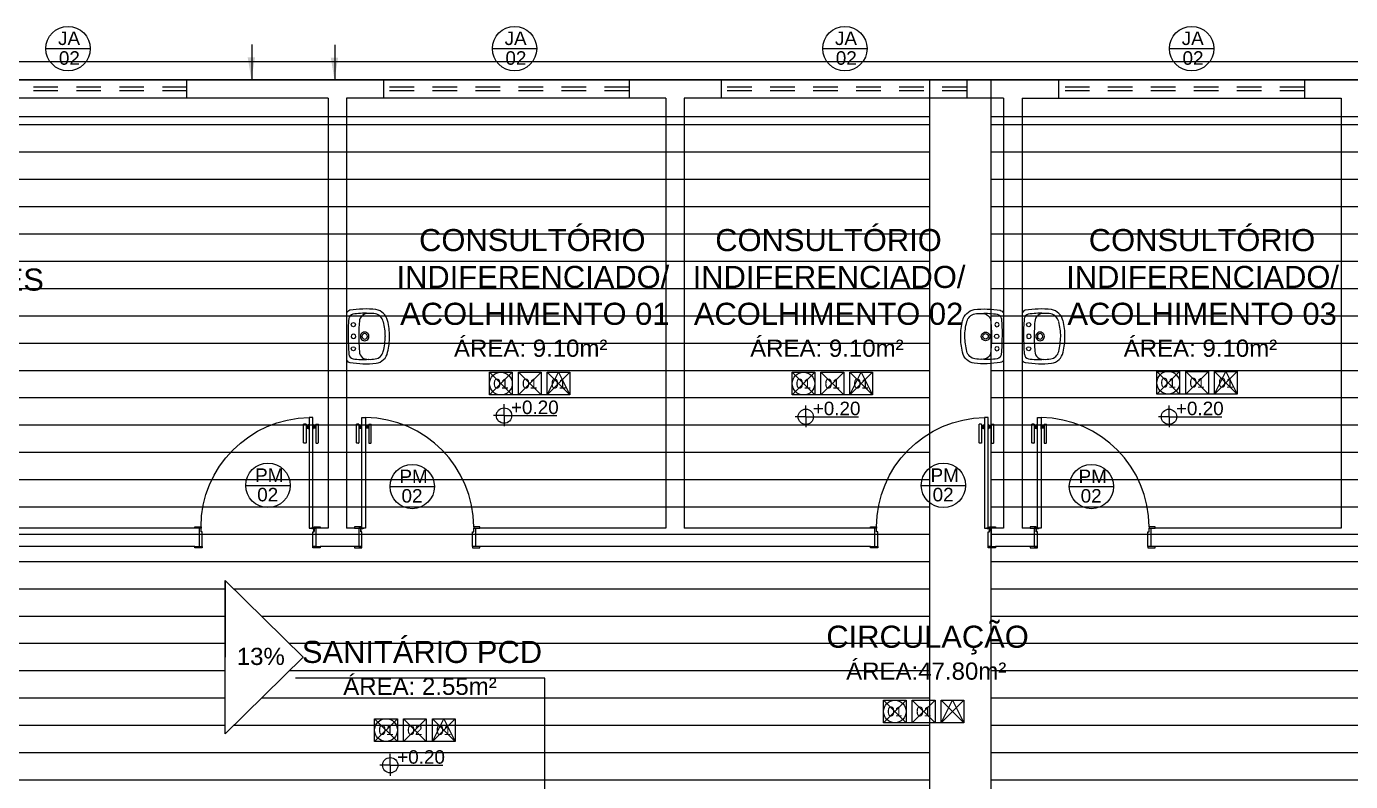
# Model space of a CAD drawing. Header units: millimetres. Extents: x 2125 to 3408, y 1171 to 1686.
# Drawn here: x 3375.31 to 3386.1, y 1529.32 to 1535.47 of the extents above; entities that cross this region are included whole.
import ezdxf
from ezdxf.enums import TextEntityAlignment as Align

# ---------------------------------------------------------------- set-up
doc = ezdxf.new("R2010")
doc.units = ezdxf.units.MM
doc.linetypes.add('CONTORNO_QUADRO_T', pattern=[0.35, 0.2, -0.15])
for name, color, linetype in [('at_Entity', 7, 'Continuous'), ('CALHA', 2, 'Continuous'), ('cobertura', 1, 'Continuous'), ('cotas', 7, 'Continuous'), ('ESQUADRIA', 3, 'Continuous'), ('ESQUADRIAS', 7, 'Continuous'), ('JANELA2', 1, 'Continuous'), ('LAYOUT', 7, 'Continuous'), ('Layout_Equipamentos', 7, 'Continuous'), ('PAREDE', 4, 'Continuous'), ('PAREDES', 4, 'Continuous'), ('RUFO', 3, 'Continuous'), ('TEXTO01', 7, 'Continuous'), ('TEXTO02', 3, 'Continuous'), ('TEXTO03', 2, 'Continuous'), ('TEXTO_ESP_FORRO', 62, 'Continuous'), ('TEXTO_ESP_PAREDES', 10, 'Continuous'), ('TEXTO_ESP_PISO', 150, 'Continuous')]:
    doc.layers.add(name, color=color, linetype=linetype)
doc.styles.add('ARIAL', font='sanss___.ttf')
doc.styles.add('TEXTO1', font='swissko.ttf', dxfattribs={"width": 0.6, "height": 0.1})
pattern_1 = [(0, (1004.02428, 690.56013), (7e-17, 0.22225), [])]

# ---------------------------------------------------------------- blocks, each defined once
blk = doc.blocks.new('P90_02')
at = {"layer": 'ESQUADRIAS', "color": 2}
for p, q in [((0.025, 0.075), (0.025, 0.975)), ((0.025, 0.975), (0.055, 0.975)), ((0.055, 0.975), (0.055, 0.075)), ((0.055, 0.075), (0.025, 0.075))]:
    blk.add_line(p, q, dxfattribs=at)
at = {"layer": 'ESQUADRIAS', "color": 3, "linetype": 'Continuous'}
for p, q in [((-0.02, 0.77), (-0.02, 0.921)), ((0, 0.921), (0, 0.77)), ((0.023, 0.88), (0.023, 0.92)), ((0.057, 0.88), (0.057, 0.92)), ((0.08, 0.921), (0.08, 0.77)), ((0.1, 0.77), (0.1, 0.921)), ((-0.003, 0.767), (-0.017, 0.767)), ((0.083, 0.767), (0.097, 0.767))]:
    blk.add_line(p, q, dxfattribs=at)
at = {"layer": 'ESQUADRIAS', "color": 3}
for p, q in [((0, 0.921), (-0.02, 0.921)), ((0, 0.91), (0.023, 0.91)), ((0, 0.9), (0.023, 0.9)), ((0, 0.89), (0.023, 0.89)), ((0.023, 0.92), (0.025, 0.92)), ((0.023, 0.88), (0.025, 0.88)), ((0.057, 0.92), (0.055, 0.92)), ((0.057, 0.88), (0.055, 0.88)), ((0.08, 0.91), (0.057, 0.91)), ((0.08, 0.9), (0.057, 0.9)), ((0.08, 0.89), (0.057, 0.89)), ((0.08, 0.921), (0.1, 0.921))]:
    blk.add_line(p, q, dxfattribs=at)
at = {"layer": 'ESQUADRIAS'}
for p, q in [((0.016, 0.059), (0.016, 0.062)), ((0.032, 0.074), (0.029, 0.074))]:
    blk.add_line(p, q, dxfattribs=at)
at = {"layer": 'ESQUADRIAS', "color": 3}
for points in [[(0.015, 0.085), (-0.035, 0.085), (-0.035, 0.075), (0.015, 0.075)], [(0.985, 0.085), (0.935, 0.085), (0.935, 0.075), (0.985, 0.075)], [(0.025, -0.075), (0, -0.075), (-0.035, -0.075), (-0.035, -0.085), (0.025, -0.085)], [(0.985, -0.075), (0.925, -0.075), (0.925, -0.085), (0.985, -0.085)]]:
    blk.add_lwpolyline(points, close=True, dxfattribs=at)
at = {"layer": 'ESQUADRIAS', "color": 2}
for points in [[(0.025, 0.045), (0.015, 0.045), (0.015, 0.075), (0, 0.075), (0, -0.075), (0.025, -0.075)], [(0.925, 0.045), (0.935, 0.045), (0.935, 0.075), (0.95, 0.075), (0.95, -0.075), (0.925, -0.075)]]:
    blk.add_lwpolyline(points, close=True, dxfattribs=at)
at = {"layer": 'ESQUADRIAS', "color": 1}
for points in [[(0.016, 0.071, -0.236068), (0.015, 0.073), (0.015, 0.07), (0.015, 0.05), (0.016, 0.05)], [(0.02, 0.074, 0.236068), (0.017, 0.075), (0.02, 0.075), (0.04, 0.075), (0.04, 0.074)]]:
    blk.add_lwpolyline(points, format="xyb", close=True, dxfattribs=at)
at = {"layer": 'ESQUADRIAS'}
for points in [[(0.017, 0.063), (0.016, 0.062), (0.016, 0.062)], [(0.017, 0.058), (0.016, 0.059), (0.016, 0.059)], [(0.017, 0.06), (0.017, 0.06), (0.017, 0.058), (0.017, 0.058), (0.017, 0.063), (0.017, 0.063), (0.017, 0.06), (0.017, 0.06)], [(0.028, 0.073), (0.029, 0.074), (0.029, 0.074)], [(0.03, 0.073), (0.03, 0.073), (0.033, 0.073), (0.033, 0.073), (0.028, 0.073), (0.028, 0.073), (0.03, 0.073), (0.03, 0.073)], [(0.033, 0.073), (0.032, 0.074), (0.032, 0.074)]]:
    blk.add_lwpolyline(points, dxfattribs=at)
at = {"layer": 'ESQUADRIAS', "color": 1}
blk.add_circle((0.017, 0.073), 0.0025, dxfattribs=at)
at = {"layer": 'ESQUADRIAS'}
blk.add_arc((0.043, 0.083), 0.892, 0.1295, 89.2231, dxfattribs=at)
at = {"layer": 'ESQUADRIAS', "color": 3, "linetype": 'Continuous'}
for centre, start, end in [((-0.017, 0.77), 180, 260.5377), ((-0.003, 0.77), 260.5377, 360), ((0.083, 0.77), 180, 279.4623), ((0.097, 0.77), 279.4623, 0)]:
    blk.add_arc(centre, 0.003, start, end, dxfattribs=at)
blk = doc.blocks.new('new block12')
at = {"layer": 'at_Entity', "color": 0}
for p, q in [((-0.19, 0), (0, 0)), ((-0.114, 0.055), (-0.108, 0.066)), ((-0.108, 0.042), (-0.114, 0.055)), ((-0.108, 0.066), (-0.097, 0.072)), ((-0.097, 0.036), (-0.108, 0.042)), ((-0.097, 0.072), (-0.085, 0.066)), ((-0.085, 0.042), (-0.097, 0.036)), ((-0.085, 0.066), (-0.08, 0.055)), ((-0.08, 0.055), (-0.085, 0.042)), ((-0.063, 0), (0.125, 0)), ((0, 0), (0.193, 0)), ((0.083, 0.055), (0.087, 0.066)), ((0.087, 0.042), (0.083, 0.055)), ((0.087, 0.066), (0.099, 0.072)), ((0.099, 0.036), (0.087, 0.042)), ((0.099, 0.072), (0.11, 0.066)), ((0.11, 0.042), (0.099, 0.036)), ((0.11, 0.066), (0.116, 0.055)), ((0.116, 0.055), (0.11, 0.042))]:
    blk.add_line(p, q, dxfattribs=at)
for centre, radius, start, end in [((-0.104, 0.219), 0.117, 102.514, 169.9443), ((-0.012, -0.125), 0.474, 88.698, 104.4219), ((0.01, -0.125), 0.474, 75.6368, 91.3415), ((0.108, 0.225), 0.111, 7.7196, 79.5925), ((0.53, 0.153), 0.754, 173.4134, 189.6929), ((0.123, 0.188), 0.311, 171.3221, 181.8265), ((-0.102, 0.216), 0.0847, 102.9461, 167.2809), ((0.014, -0.261), 0.577, 91.3524, 103.5038), ((-0.013, -0.257), 0.572, 76.4579, 88.6966), ((0.105, 0.222), 0.0784, 8.4194, 78.3837), ((-0.133, 0.188), 0.319, 357.9946, 8.1696), ((-0.531, 0.154), 0.753, 350.2791, 6.5765), ((0.425, 0.149), 0.614, 177.3231, 189.2415), ((-0.117, 0.174), 0.0716, 176.6025, 219.5997), ((-0.121, 0.171), 0.0667, 220.3438, 269.4487), ((-0.001, 0.147), 0.0349, 150.0032, 209.9968), ((-0.001, 0.147), 0.0349, 90, 149.9929), ((-0.001, 0.147), 0.0349, 209.9968, 269.9993), ((-0.001, 0.147), 0.0222, 90, 180), ((-0.001, 0.147), 0.0222, 180, 270), ((-0.001, 0.147), 0.0349, 29.9968, 89.9993), ((-0.001, 0.147), 0.0222, 360, 90), ((-0.001, 0.147), 0.0222, 270.0097, 360), ((-0.001, 0.147), 0.0349, 270, 329.9929), ((-0.001, 0.147), 0.0349, 330.0032, 29.9968), ((0.123, 0.168), 0.0631, 266.7732, 320.7547), ((0.108, 0.173), 0.0781, 324.6525, 2.8394), ((-0.262, 0.132), 0.45, 349.782, 5.7972), ((-0.165, 0.045), 0.0522, 200.5417, 238.93), ((-0.143, 0.057), 0.0385, 188.7558, 265.6127), ((-0.007, 1.728), 1.716, 265.3753, 270.2103), ((0.002, 1.574), 1.475, 265.1896, 269.9391), ((-0.001, 0.056), 0.018, 150.0128, 209.9872), ((-0.001, 0.056), 0.018, 90, 150.0398), ((-0.001, 0.056), 0.018, 210.0191, 270.0367), ((-0.001, 1.452), 1.353, 270.0208, 275.0951), ((-0.001, 0.056), 0.018, 30.0191, 90.0367), ((-0.001, 0.056), 0.018, 270, 330.0398), ((-0.001, 1.892), 1.879, 270, 274.4144), ((-0.001, 0.056), 0.018, 330.0128, 29.9872), ((0.141, 0.059), 0.0402, 273.114, 350.3928), ((0.174, 0.034), 0.0386, 297.8673, 348.5693)]:
    blk.add_arc(centre, radius, start, end, dxfattribs=at)
blk = doc.blocks.new('Esp_Pis_Par_For_Esc100')
at = {"layer": 'DEFPOINTS'}
for p, q in [((0, 0.37), (0.37, 0)), ((0.37, 0.37), (0, 0)), ((0.47, 0.37), (0.84, 0)), ((0.84, 0.37), (0.47, 0)), ((0.94, 0.37), (1.31, 0)), ((1.31, 0.37), (0.94, 0)), ((0.47, 0), (0.37, 0)), ((0.94, 0), (0.84, 0))]:
    blk.add_line(p, q, dxfattribs=at)
for points in [[(0.37, 0.37), (0.37, 0), (0, 0), (0, 0.37)], [(1.31, 0.37), (1.31, 0), (0.94, 0), (0.94, 0.37)]]:
    blk.add_lwpolyline(points, close=True, dxfattribs=at)
at = {"layer": 'TEXTO_ESP_FORRO'}
blk.add_lwpolyline([(0.94, 0), (1.125, 0.37), (1.31, 0)], close=True, dxfattribs=at)
at = {"layer": 'TEXTO_ESP_PAREDES'}
blk.add_lwpolyline([(0.84, 0.37), (0.84, 0), (0.47, 0), (0.47, 0.37)], close=True, dxfattribs=at)
at = {"layer": 'TEXTO_ESP_PISO'}
blk.add_circle((0.185, 0.185), 0.185, dxfattribs=at)
at = {"layer": 'TEXTO_ESP_FORRO', "color": 3, "linetype": 'ByBlock', "style": 'ARIAL', "text_generation_flag": 6}
blk.add_attdef('FOR', text='', height=0.16, rotation=180, dxfattribs=at).set_placement((1.125, 0.185), align=Align.MIDDLE_CENTER)
at = {"layer": 'TEXTO_ESP_PAREDES', "color": 3, "linetype": 'ByBlock', "ltscale": 0.0001, "style": 'ARIAL', "text_generation_flag": 6}
blk.add_attdef('PAR', text='', height=0.16, rotation=180, dxfattribs=at).set_placement((0.655, 0.185), align=Align.MIDDLE_CENTER)
at = {"layer": 'TEXTO_ESP_PISO', "color": 3, "linetype": 'ByBlock', "style": 'ARIAL', "text_generation_flag": 6}
blk.add_attdef('PIS', text='', height=0.16, rotation=180, dxfattribs=at).set_placement((0.185, 0.185), align=Align.MIDDLE_CENTER)
blk = doc.blocks.new('new block4')
at = {"layer": 'TEXTO01'}
h = blk.add_hatch(dxfattribs=at)
h.set_pattern_fill('ANGLE', color=256)
h.set_pattern_definition([(0, (-2260.456, -913.906), (0, 6.985), [5.08, -1.905]), (90, (-2260.456, -913.906), (-6.985, 4e-16), [5.08, -1.905])])
h.paths.add_polyline_path([(0, 0), (0, -0.062, 0.414214), (0.062, 0)])
h.paths.add_polyline_path([(0, 0), (0, 0.062, 0.414214), (-0.062, 0)])
for q in [(-0.086, 0), (0, 0.093), (0.429, 0), (0, -0.085)]:
    blk.add_line((0, 0), q, dxfattribs=at)
blk.add_circle((0, 0), 0.0624, dxfattribs=at)

msp = doc.modelspace()

# ---------------------------------------------------------------- hatches: boundary and pattern name
at = {"layer": 'cobertura'}
h = msp.add_hatch(dxfattribs=at)
h.set_pattern_fill('ANSI31', color=256, scale=0.07, angle=315)
h.set_pattern_definition(pattern_1)
h.paths.add_polyline_path([(3372.5464, 1526.031), (3382.6714, 1526.031), (3382.6714, 1534.731), (3372.5464, 1534.731)])
h.paths.add_polyline_path([(3376.9328, 1530.9554), (3377.569, 1530.3305), (3376.9328, 1529.7055)], flags=16)
h.paths.add_polyline_path([(3376.9772, 1530.1942), (3377.4215, 1530.1942), (3377.4215, 1530.478), (3376.9772, 1530.478)], flags=8)
h = msp.add_hatch(dxfattribs=at)
h.set_pattern_fill('ANSI31', color=256, scale=0.07, angle=315)
h.set_pattern_definition(pattern_1)
h.paths.add_polyline_path([(3391.8464, 1534.731), (3383.1714, 1534.731), (3383.1714, 1520.231), (3391.4714, 1520.231), (3391.4714, 1527.881), (3391.8464, 1527.881)])
h.paths.add_polyline_path([(3387.5195, 1528.133), (3387.5195, 1526.8831), (3386.8834, 1527.5081)], flags=16)
h.paths.add_polyline_path([(3386.8964, 1527.3675), (3387.6076, 1527.3675), (3387.6076, 1527.6512), (3386.8964, 1527.6512)], flags=24)

# ---------------------------------------------------------------- linework, layer by layer
for p, q in [((3377.1491, 1535.3174), (3377.1491, 1535.0355)), ((3377.8259, 1535.3151), (3377.8259, 1535.0332)), ((3376.9328, 1529.7055), (3376.9328, 1530.9554)), ((3376.9328, 1530.9554), (3376.9328, 1530.3305)), ((3377.569, 1530.3305), (3376.9328, 1530.9554)), ((3377.569, 1530.3305), (3376.9328, 1529.7055))]:
    msp.add_line(p, q)
at = {"layer": 'CALHA'}
for p, q in [((3382.6714, 1526.031), (3382.6714, 1534.731)), ((3383.1714, 1520.231), (3383.1714, 1534.731))]:
    msp.add_line(p, q, dxfattribs=at)
at = {"layer": 'ESQUADRIA', "linetype": 'CONTORNO_QUADRO_T'}
for p, q in [((3376.6214, 1534.971), (3374.6214, 1534.971)), ((3376.6214, 1534.941), (3374.6214, 1534.941)), ((3380.2214, 1534.971), (3378.2214, 1534.971)), ((3380.2214, 1534.941), (3378.2214, 1534.941)), ((3382.9714, 1534.971), (3380.9714, 1534.971)), ((3382.9714, 1534.941), (3380.9714, 1534.941)), ((3385.7214, 1534.971), (3383.7214, 1534.971)), ((3385.7214, 1534.941), (3383.7214, 1534.941))]:
    msp.add_line(p, q, dxfattribs=at)
at = {"layer": 'JANELA2'}
for p, q in [((3376.6214, 1534.881), (3376.6214, 1535.031)), ((3383.7214, 1534.881), (3383.7214, 1535.031))]:
    msp.add_line(p, q, dxfattribs=at)
at = {"layer": 'JANELA2', "linetype": 'Continuous'}
for p, q in [((3378.2214, 1535.031), (3378.2214, 1534.881)), ((3380.2214, 1535.031), (3380.2214, 1534.881)), ((3380.9714, 1535.031), (3380.9714, 1534.881)), ((3382.9714, 1535.031), (3382.9714, 1534.881)), ((3385.7214, 1535.031), (3385.7214, 1534.881))]:
    msp.add_line(p, q, dxfattribs=at)
at = {"layer": 'LAYOUT'}
for points in [[(3377.1759, 1535.2132), (3377.1459, 1535.0332), (3377.1159, 1535.2132)], [(3377.8527, 1535.211), (3377.8227, 1535.031), (3377.7927, 1535.211)]]:
    msp.add_solid(points, dxfattribs=at)
at = {"layer": 'PAREDE', "linetype": 'Continuous'}
for p, q in [((3400.2214, 1535.031), (3370.1714, 1535.031)), ((3377.7714, 1534.881), (3370.3214, 1534.881)), ((3377.7714, 1534.881), (3377.7714, 1531.381)), ((3377.7714, 1534.881), (3377.7714, 1531.381)), ((3380.5214, 1534.881), (3377.9214, 1534.881)), ((3377.9214, 1534.881), (3377.9214, 1531.381)), ((3380.5214, 1534.881), (3380.5214, 1531.381)), ((3383.2714, 1534.881), (3380.6714, 1534.881)), ((3380.6714, 1534.881), (3380.6714, 1531.381)), ((3383.2714, 1534.881), (3383.2714, 1531.381)), ((3383.4214, 1534.881), (3383.4214, 1531.381)), ((3383.4214, 1534.881), (3386.0214, 1534.881)), ((3386.0214, 1534.881), (3386.0214, 1531.381)), ((3376.6864, 1531.381), (3370.3214, 1531.381)), ((3377.7714, 1531.381), (3377.7064, 1531.381)), ((3377.9864, 1531.381), (3377.9214, 1531.381)), ((3380.5214, 1531.381), (3379.0064, 1531.381)), ((3382.1864, 1531.381), (3380.6714, 1531.381)), ((3383.2714, 1531.381), (3383.2064, 1531.381)), ((3383.4864, 1531.381), (3383.4214, 1531.381)), ((3386.0214, 1531.381), (3384.5064, 1531.381)), ((3376.6864, 1531.231), (3370.3214, 1531.231)), ((3377.9864, 1531.231), (3377.7064, 1531.231)), ((3378.0464, 1531.231), (3378.0214, 1531.231)), ((3382.1864, 1531.231), (3379.0064, 1531.231)), ((3383.4864, 1531.231), (3383.2064, 1531.231)), ((3387.6864, 1531.231), (3384.5064, 1531.231))]:
    msp.add_line(p, q, dxfattribs=at)
at = {"layer": 'PAREDES'}
msp.add_lwpolyline([(3372.6214, 1519.781), (3358.9214, 1519.781), (3358.9214, 1523.581), (3360.4714, 1523.581), (3360.4714, 1525.581), (3358.9214, 1525.581), (3358.9214, 1529.381), (3363.1714, 1529.381), (3363.3214, 1529.381), (3363.3214, 1535.181), (3403.7214, 1535.181), (3403.7214, 1525.981), (3400.8714, 1525.981), (3400.8714, 1527.431), (3391.9214, 1527.431), (3391.9214, 1519.781), (3382.7714, 1519.781), (3382.7714, 1525.581), (3372.6214, 1525.581), (3372.6214, 1519.781)], dxfattribs=at)
msp.add_lwpolyline([(3372.4714, 1519.931), (3359.0714, 1519.931), (3359.0714, 1523.431), (3360.6214, 1523.431), (3360.6214, 1525.731), (3359.0714, 1525.731), (3359.0714, 1529.231), (3363.1714, 1529.231), (3363.4714, 1529.231), (3363.4714, 1535.031), (3403.5714, 1535.031), (3403.5714, 1526.131), (3401.0214, 1526.131), (3401.0214, 1527.581), (3391.7714, 1527.581), (3391.7714, 1519.931), (3382.9214, 1519.931), (3382.9214, 1525.731), (3372.4714, 1525.731)], close=True, dxfattribs=at)
at = {"layer": 'RUFO'}
for p, q in [((3382.6714, 1534.731), (3382.6714, 1535.031)), ((3383.1714, 1534.731), (3383.1714, 1535.031)), ((3372.5464, 1534.731), (3382.6714, 1534.731)), ((3383.1714, 1534.731), (3391.8464, 1534.731))]:
    msp.add_line(p, q, dxfattribs=at)
at = {"layer": 'TEXTO01'}
for p, q in [((3375.4726, 1535.2846), (3375.8334, 1535.2846)), ((3379.1087, 1535.2846), (3379.4695, 1535.2846)), ((3381.799, 1535.2846), (3382.1597, 1535.2846)), ((3384.6224, 1535.2846), (3384.9832, 1535.2846)), ((3377.1009, 1531.7293), (3377.4616, 1531.7293)), ((3378.2759, 1531.7192), (3378.6367, 1531.7192)), ((3382.6009, 1531.7293), (3382.9616, 1531.7293)), ((3383.8063, 1531.7192), (3384.167, 1531.7192)), ((3379.5353, 1530.1584), (3377.5058, 1530.1584)), ((3379.5353, 1528.9107), (3379.5353, 1530.1584))]:
    msp.add_line(p, q, dxfattribs=at)
for centre in [(3375.653, 1535.2846), (3379.2891, 1535.2846), (3381.9793, 1535.2846), (3384.8028, 1535.2846), (3377.2812, 1531.7293), (3378.4563, 1531.7192), (3382.7812, 1531.7293), (3383.9866, 1531.7192)]:
    msp.add_circle(centre, 0.1804, dxfattribs=at)

# ---------------------------------------------------------------- block references
at = {"layer": 'ESQUADRIAS', "xscale": -1}
for p in [(3377.6714, 1531.306), (3383.1714, 1531.306)]:
    msp.add_blockref('P90_02', p, dxfattribs=at)
at = {"layer": 'ESQUADRIAS'}
for p in [(3378.0214, 1531.306), (3383.5214, 1531.306)]:
    msp.add_blockref('P90_02', p, dxfattribs=at)
at = {"layer": 'Layout_Equipamentos', "rotation": 270}
for p in [(3377.9214, 1532.941), (3383.4214, 1532.941)]:
    msp.add_blockref('new block12', p, dxfattribs=at)
at = {"layer": 'Layout_Equipamentos', "xscale": -1, "rotation": 90}
msp.add_blockref('new block12', (3383.2714, 1532.941), dxfattribs=at)
at = {"layer": 'TEXTO01'}
for p in [(3379.2036, 1532.2968), (3381.6609, 1532.2876), (3384.6183, 1532.2876), (3378.277, 1529.4502)]:
    msp.add_blockref('new block4', p, dxfattribs=at)
at = {"layer": 'TEXTO02', "xscale": 0.5, "yscale": 0.5, "zscale": 0.5}
for p, values in [((3379.0853, 1532.465), {'PIS': '01', 'PAR': '01', 'FOR': '01'}), ((3381.5493, 1532.465), {'PIS': '01', 'PAR': '01', 'FOR': '01'}), ((3384.5194, 1532.472), {'PIS': '01', 'PAR': '01', 'FOR': '01'}), ((3378.15, 1529.6443), {'PIS': '01', 'PAR': '02', 'FOR': '01'})]:
    msp.add_blockref('Esp_Pis_Par_For_Esc100', p, dxfattribs=at).add_auto_attribs(values)
at = {"layer": 'TEXTO02'}
ref = msp.add_blockref('Esp_Pis_Par_For_Esc100', (3382.2931, 1529.7955), dxfattribs=dict(at, xscale=0.5, yscale=0.5, zscale=0.5))
ref.add_attrib('PIS', '01', dxfattribs={"layer": 'TEXTO_ESP_PISO', "color": 3, "linetype": 'ByBlock', "height": 0.08, "rotation": 180, "style": 'ARIAL', "text_generation_flag": 6}).set_placement((3382.3856, 1529.888), align=Align.MIDDLE_CENTER)
ref.add_attrib('PAR', '01', dxfattribs={"layer": 'TEXTO_ESP_PAREDES', "color": 3, "linetype": 'ByBlock', "ltscale": 0.0001, "height": 0.08, "rotation": 180, "style": 'ARIAL', "text_generation_flag": 6}).set_placement((3382.6206, 1529.888), align=Align.MIDDLE_CENTER)

# ---------------------------------------------------------------- texts
at = {"layer": 'cotas', "ltscale": 0.0001, "char_height": 0.11, "width": 0.503613, "attachment_point": 1, "style": 'TEXTO1'}
for insert in [(3379.1916, 1532.4196), (3381.649, 1532.4104), (3384.6063, 1532.4104), (3378.2651, 1529.573)]:
    msp.add_mtext('\\pi0.06832;{\\fSansSerif|b0|i0|c2|p2;\\W1;+0.20}', dxfattribs=dict(at, insert=insert))
at = {"layer": 'TEXTO01', "ltscale": 0.0001, "attachment_point": 1, "style": 'TEXTO1'}
for s, insert, char_height, width in [('{\\fSansSerif|b0|i0|c2|p2;\\W1;JA}', (3375.5719, 1535.4241), 0.11, 0.330365), ('{\\fSansSerif|b0|i0|c2|p2;\\W1;JA}', (3379.208, 1535.4241), 0.11, 0.330365), ('{\\fSansSerif|b0|i0|c2|p2;\\W1;JA}', (3381.8982, 1535.4241), 0.11, 0.330365), ('{\\fSansSerif|b0|i0|c2|p2;\\W1;JA}', (3384.7217, 1535.4241), 0.11, 0.330365), ('{\\fSansSerif|b0|i0|c2|p2;\\W1;02}', (3375.5787, 1535.2635), 0.11, 0.330365), ('{\\fSansSerif|b0|i0|c2|p2;\\W1;02}', (3379.2147, 1535.2635), 0.11, 0.330365), ('{\\fSansSerif|b0|i0|c2|p2;\\W1;02}', (3381.905, 1535.2635), 0.11, 0.330365), ('{\\fSansSerif|b0|i0|c2|p2;\\W1;02}', (3384.7285, 1535.2635), 0.11, 0.330365), ('{\\fSansSerif|b0|i0|c2|p2;\\W1;PM}', (3377.1765, 1531.8672), 0.11, 0.330365), ('{\\fSansSerif|b0|i0|c2|p2;\\W1;PM}', (3378.3515, 1531.8571), 0.11, 0.330365), ('{\\fSansSerif|b0|i0|c2|p2;\\W1;PM}', (3382.6765, 1531.8672), 0.11, 0.330365), ('{\\fSansSerif|b0|i0|c2|p2;\\W1;PM}', (3383.8819, 1531.8571), 0.11, 0.330365), ('{\\fSansSerif|b0|i0|c2|p2;\\W1;02}', (3377.1936, 1531.7088), 0.11, 0.330365), ('{\\fSansSerif|b0|i0|c2|p2;\\W1;02}', (3378.3686, 1531.6987), 0.11, 0.330365), ('{\\fSansSerif|b0|i0|c2|p2;\\W1;02}', (3382.6936, 1531.7088), 0.11, 0.330365), ('{\\fSansSerif|b0|i0|c2|p2;\\W1;02}', (3383.899, 1531.6987), 0.11, 0.330365), ('\\pi-0.0659;{\\fSansSerif|b0|i0|c2|p2;\\H1.5x;\\W1;\\C2;CIRCULAÇÃO\\P\\pi0.095437;\\H0.77777x;\\C3;ÁREA:47.80m²}', (3381.8939, 1530.5869), 0.12, 1.466226), ('\\pi0.84875;{\\fSansSerif|b0|i0|c2|p2;\\H1.5x;\\W1;\\C2;SANITÁRIO PCD\\P\\pi1.1854;\\H0.77777x;\\C3;ÁREA: 2.55m²}', (3376.7087, 1530.4633), 0.12, 3.592802)]:
    msp.add_mtext(s, dxfattribs=dict(at, insert=insert, char_height=char_height, width=width))
at = {"layer": 'TEXTO03', "ltscale": 0.0001, "char_height": 0.12, "width": 3.592802, "attachment_point": 1, "style": 'TEXTO1'}
for s, insert in [('\\pi0.90134;{\\fSansSerif|b0|i0|c2|p2;\\H1.5x;\\W1;\\C2;CONSULTÓRIO\\P\\pi0.71727;INDIFERENCIADO/\\P\\pi0.74714;ACOLHIMENTO 01\\P\\pi1.1854;\\H0.77777x;\\C3;ÁREA: 9.10m²}', (3377.6104, 1533.816)), ('\\pi0.90134;{\\fSansSerif|b0|i0|c2|p2;\\H1.5x;\\W1;\\C2;CONSULTÓRIO\\P\\pi0.71727;INDIFERENCIADO/\\P\\pi0.72702;ACOLHIMENTO 02\\P\\pi1.1854;\\H0.77777x;\\C3;ÁREA: 9.10m²}', (3380.0223, 1533.816)), ('\\pi0.90134;{\\fSansSerif|b0|i0|c2|p2;\\H1.5x;\\W1;\\C2;CONSULTÓRIO\\P\\pi0.71727;INDIFERENCIADO/\\P\\pi0.72739;ACOLHIMENTO 03\\P\\pi1.1854;\\H0.77777x;\\C3;ÁREA: 9.10m²}', (3383.0639, 1533.816)), ('\\pi0.51813;{\\fSansSerif|b0|i0|c2|p2;\\H1.5x;\\W1;\\C2;SALA DE ATIVIDADES\\P\\pi0.82689;COLETIVAS/ACS\\P\\pi1.132;\\H0.77777x;\\C3;ÁREA: 26.08m²}', (3372.3114, 1533.4943)), ('\\pi1.1854;{\\fSansSerif|b0|i0|c2|p2;\\H1.1667x;\\W1;\\C3;13%}', (3375.8416, 1530.4067))]:
    msp.add_mtext(s, dxfattribs=dict(at, insert=insert))

doc.saveas('drawing.dxf')
